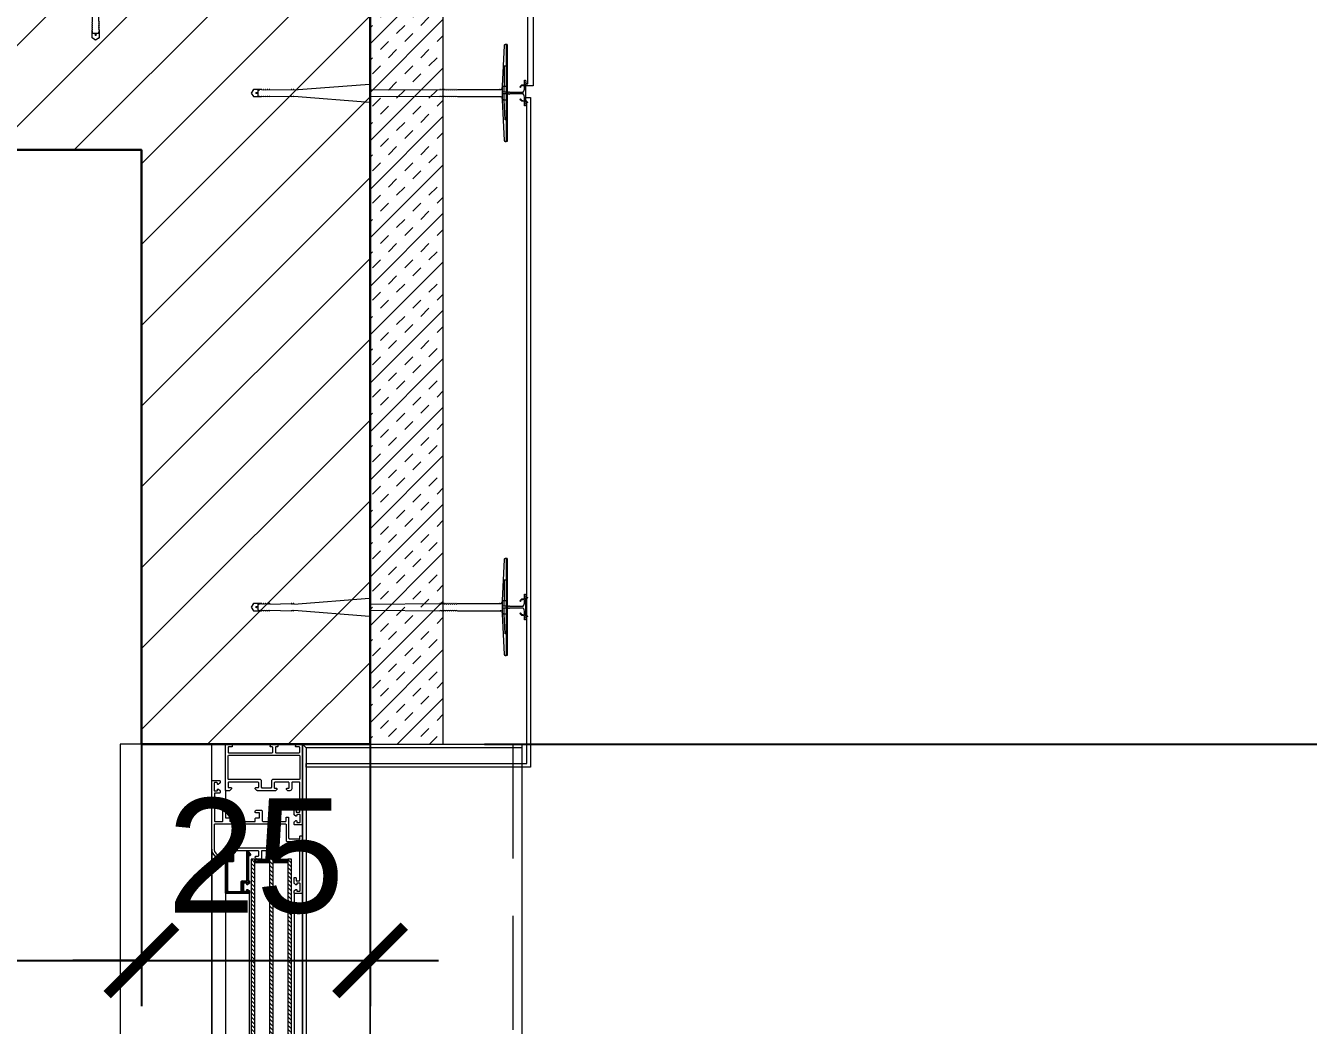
# Model space of a CAD drawing. Header units: feet. Extents: x 92587 to 97987, y -55119 to -48334.
# Drawn here: x 96776.5 to 96916.7, y -52598.1 to -52488.8 of the extents above; entities that cross this region are included whole.
import ezdxf

# ---------------------------------------------------------------- set-up
doc = ezdxf.new("R2010")
doc.units = ezdxf.units.FT
doc.header["$LTSCALE"] = 50
doc.header["$MEASUREMENT"] = 0
for name, pattern in [('AUSGEZOGEN', [0]), ('CACHE', [0.375, 0.25, -0.125]), ('CORNER', [20, 0, -20])]:
    doc.linetypes.add(name, pattern=pattern)
doc.layers.get('0').update_dxf_attribs({"color": 8})
for name, color, linetype, lineweight in [('BETON CACHE', 4, 'CACHE', 5), ('CONSOLE ISOL.', 214, 'Continuous', 15), ('ISOLATION', 252, 'Continuous', 0), ('MACONNERIE COUPE', 7, 'Continuous', 30), ('MACONNERIE HACHURE', 253, 'Continuous', 13), ('WD_Corner', 154, 'Continuous', 5), ('WD_Dowel', 154, 'Continuous', 5), ('WD_Text_Legende', 154, 'AUSGEZOGEN', 5), ('WINDOWS', 21, 'Continuous', 5)]:
    doc.layers.add(name, color=color, linetype=linetype, lineweight=lineweight)
doc.layers.add('BORD', color=5, linetype='Continuous')
doc.layers.add('COTE 50ème', color=1, linetype='Continuous')
doc.layers.add('WD_Assist1', color=6, linetype='CORNER', lineweight=0, plot=False)
doc.styles.add('RS_TXT_50', font='arial.ttf', dxfattribs={"height": 12.5})
doc.dimstyles.new('RS_50CM_LINEAIRE', dxfattribs={"dimscale": 5, "dimtxt": 12.5, "dimasz": 1.5, "dimexe": 1, "dimexo": 2.5, "dimgap": 1, "dimtad": 1, "dimdec": 1, "dimrnd": 0.5, "dimdsep": 46, "dimtxsty": 'RS_TXT_50', "dimblk1": 'ARCHTICK', "dimblk2": 'ARCHTICK', "dimsah": 1, "dimcen": 2.5, "dimdle": 1, "dimclrt": 4, "dimadec": 0, "dimazin": 2, "dimtfac": 1, "dimtdec": 1, "dimtix": 1, "dimtmove": 2, "dimatfit": 3, "dimfxl": 1, "dimtolj": 1, "dimtzin": 0, "dimarcsym": 0})

# ---------------------------------------------------------------- blocks, each defined once
blk = doc.blocks.new('DRITARE POS 2')
at = {"layer": 'WINDOWS'}
h = blk.add_hatch(dxfattribs=at)
h.set_pattern_fill('ANSI31', color=140, scale=2.5, angle=450)
h.set_pattern_definition([(135, (-46708.9128, -43852.52553), (-0.2209708691, -0.2209708691), [])])
h.paths.add_polyline_path([(-8.71, -100.09), (-8.71, -167.42), (-8.31, -167.42), (-8.31, -100.09)])
h.paths.add_polyline_path([(-6.71, -100.09), (-6.71, -167.42), (-6.31, -167.42), (-6.31, -100.09)])
h.paths.add_polyline_path([(-4.71, -100.09), (-4.71, -167.42), (-4.31, -167.42), (-4.31, -100.09)])
at = {"layer": 'WINDOWS', "transparency": 33554559}
h = blk.add_hatch(dxfattribs=at)
h.set_pattern_fill('ANSI31', color=140, angle=450)
h.set_pattern_definition([(135, (-46708.90849, -43869.52553), (-0.08838834765, -0.08838834765), [])])
h.paths.add_polyline_path([(-6.71, -167.42), (-8.31, -167.42), (-8.31, -167.02), (-6.71, -167.02)])
h.paths.add_polyline_path([(-4.71, -167.42), (-6.31, -167.42), (-6.31, -167.02), (-4.71, -167.02)])
h.paths.add_polyline_path([(-6.71, -100.49), (-8.31, -100.49), (-8.31, -100.09), (-6.71, -100.09)])
h.paths.add_polyline_path([(-4.71, -100.49), (-6.31, -100.49), (-6.31, -100.09), (-4.71, -100.09)])
h = blk.add_hatch(dxfattribs=at)
h.set_pattern_fill('ANSI31', color=256, angle=450)
h.set_pattern_definition([(135, (-46708.71279, -43862.46996), (-0.08838834765, -0.08838834765), [])])
h.paths.add_polyline_path([(-1.72, -167.05, -0.414214), (-1.81, -167.14), (-2.28, -167.14, 0.414214), (-2.37, -167.23), (-2.37, -167.97, 1.835735), (-2.15, -167.82), (-2.15, -167.36), (-1.74, -167.36), (-1.5, -167.42), (-1.5, -163.74, 0.414214), (-1.55, -163.69), (-4.06, -163.69, 0.414214), (-4.12, -163.74), (-4.12, -163.95, 0.250765), (-4.09, -163.99), (-3.92, -164.12, 0.599022), (-3.84, -164.08), (-3.84, -163.95), (-3.46, -163.95), (-3.46, -164.81), (-3.84, -164.81), (-3.84, -164.67, 0.649779), (-3.93, -164.63), (-4.1, -164.76, 0.212283), (-4.12, -164.81), (-4.12, -165.01, 0.414214), (-4.06, -165.07), (-4.02, -165.07), (-4.02, -167.81), (-4.15, -167.81, 0.603122), (-4.23, -167.96), (-3.99, -168.31, 0.737396), (-3.82, -168.26), (-3.82, -165.07), (-3.31, -165.07, 0.414214), (-3.22, -164.97), (-3.22, -163.91), (-1.81, -163.91, -0.414214), (-1.72, -164)])
at = {"layer": 'WINDOWS', "color": 165, "linetype": 'CACHE'}
blk.add_line((-32.9, -180), (-32.9, 0), dxfattribs=at)
at = {"layer": 'WINDOWS'}
for p, q in [((-0.01, -168.52), (0, -98.92)), ((-9.89, -163.72), (-9.89, -103.78)), ((-9, -163.74), (-9, -103.78)), ((-4.11, -103.78), (-4.12, -163.74)), ((-1.5, -163.74), (-1.49, -103.78)), ((-9.9, -171.27), (-9.9, -169.89)), ((-1.5, -175.01), (-1.5, -172.75))]:
    blk.add_line(p, q, dxfattribs=at)
at = {"layer": 'WINDOWS', "color": 165}
for points in [[(-9.9, 0), (-9.9, -180), (-33.9, -180), (-33.9, 0)], [(-10.3, -179.6), (-10.3, -0.4), (-9.9, 0), (-9.9, -180)], [(0, 0), (0, -180), (10, -180), (10, 0)], [(-9.9, -180), (-33.9, -180), (-33.9, -179.6), (-10.3, -179.6)]]:
    blk.add_lwpolyline(points, close=True, dxfattribs=at)
at = {"layer": 'WINDOWS'}
for points in [[(-9.9, -180), (-9.9, 0), (0, 0), (0, -180)], [(-1.78, -178.73), (-1.83, -178.79), (-9.56, -178.79), (-9.62, -178.73), (-9.62, -176.19), (-9.56, -176.14), (-6.63, -176.14), (-6.54, -176.04), (-6.54, -175.3), (-6.44, -175.2), (-5.51, -175.2), (-5.42, -175.3), (-5.42, -176.04), (-5.32, -176.14), (-1.83, -176.14), (-1.78, -176.19)]]:
    blk.add_lwpolyline(points, close=True, dxfattribs=at)
at = {"layer": 'WINDOWS', "color": 140}
for points in [[(-8.71, -100.09), (-8.71, -167.42), (-8.31, -167.42), (-8.31, -100.09)], [(-6.71, -100.09), (-6.71, -167.42), (-6.31, -167.42), (-6.31, -100.09)], [(-4.71, -100.09), (-4.71, -167.42), (-4.31, -167.42), (-4.31, -100.09)], [(-6.71, -167.42), (-8.31, -167.42), (-8.31, -167.02), (-6.71, -167.02)], [(-4.71, -167.42), (-6.31, -167.42), (-6.31, -167.02), (-4.71, -167.02)]]:
    blk.add_lwpolyline(points, close=True, dxfattribs=at)
at = {"layer": 'WINDOWS'}
for points in [[(0, -175.99, -0.414214), (-0.06, -176.04), (-0.84, -176.04, -0.414214), (-0.9, -175.99), (-0.9, -175.78, -0.250765), (-0.88, -175.73), (-0.71, -175.6, -0.599022), (-0.62, -175.65), (-0.62, -175.74, 0.414214), (-0.56, -175.8), (-0.3, -175.8, 0.414214), (-0.25, -175.74), (-0.25, -174.96, 0.414214), (-0.3, -174.9), (-0.56, -174.9, 0.414214), (-0.62, -174.96), (-0.62, -175.05, -0.599022), (-0.71, -175.1), (-0.88, -174.97, -0.250765), (-0.9, -174.92), (-0.9, -174.72, -0.414214), (-0.84, -174.66), (-0.34, -174.66, 0.414214), (-0.28, -174.61), (-0.28, -171.66, 0.414214), (-0.38, -171.56), (-1.12, -171.56, 0.414214), (-1.22, -171.66), (-1.22, -172.68, -0.414214), (-1.31, -172.78), (-1.87, -172.78, -0.414214), (-1.96, -172.68), (-1.96, -172.55, -0.414214), (-1.91, -172.5), (-1.55, -172.5, 0.414214), (-1.5, -172.44), (-1.5, -171.99, 0.414214), (-1.55, -171.94), (-1.91, -171.94, -0.414214), (-1.96, -171.88), (-1.96, -171.62, 0.414214), (-2.02, -171.56), (-4.71, -171.56, 0.414214), (-4.76, -171.62), (-4.76, -171.88, -0.414214), (-4.82, -171.94), (-5.17, -171.94, 0.414214), (-5.23, -171.99), (-5.23, -172.44, 0.414214), (-5.17, -172.5), (-4.82, -172.5, -0.414214), (-4.76, -172.55), (-4.76, -172.68, -0.414214), (-4.86, -172.78), (-5.42, -172.78, -0.414214), (-5.51, -172.68), (-5.51, -171.66, 0.414214), (-5.6, -171.56), (-6.39, -171.56, 0.414214), (-6.48, -171.66), (-6.48, -172.78, -0.809546), (-6.66, -172.81), (-6.85, -172.39, -0.543142), (-6.8, -172.31, 0.414214), (-6.74, -172.25), (-6.74, -171.66, 0.414214), (-6.84, -171.56), (-8.07, -171.56, 0.414214), (-8.12, -171.62), (-8.12, -171.97, -0.414214), (-8.18, -172.03), (-8.35, -172.03, -0.414214), (-8.4, -171.97), (-8.4, -169.75, 0.414214), (-8.5, -169.66), (-9.56, -169.66, 0.414214), (-9.62, -169.71), (-9.62, -169.92, -0.414214), (-9.67, -169.98), (-9.84, -169.98, -0.414214), (-9.9, -169.92), (-9.9, -163.74, -0.414214), (-9.84, -163.69), (-9.06, -163.69, -0.414214), (-9, -163.74), (-9, -163.95, -0.250765), (-9.03, -163.99), (-9.19, -164.12, -0.599022), (-9.28, -164.08), (-9.28, -163.98, 0.414214), (-9.34, -163.93), (-9.6, -163.93, 0.414214), (-9.65, -163.98), (-9.65, -164.77, 0.414214), (-9.6, -164.82), (-9.34, -164.82, 0.414214), (-9.28, -164.77), (-9.28, -164.67, -0.599022), (-9.19, -164.63), (-9.03, -164.76, -0.250765), (-9, -164.81), (-9, -165.38, -0.414214), (-9.06, -165.44), (-9.15, -165.44, -0.414214), (-9.21, -165.38), (-9.21, -165.12, 0.414214), (-9.26, -165.07), (-9.56, -165.07, 0.414214), (-9.62, -165.12), (-9.62, -168.3, 0.414214), (-9.56, -168.35), (-5.47, -168.35, 0.414214), (-5.42, -168.3), (-5.42, -167.47, -0.414214), (-5.36, -167.42), (-4.97, -167.42, -0.198912), (-4.93, -167.44), (-4.78, -167.59, -0.198912), (-4.76, -167.63), (-4.76, -167.7, -0.414214), (-4.82, -167.75), (-5.04, -167.75, 0.414214), (-5.14, -167.85), (-5.14, -168.26, 0.414214), (-5.04, -168.35), (-1.87, -168.35, 0.414214), (-1.78, -168.26), (-1.78, -167.85, 0.414214), (-1.87, -167.75), (-2.09, -167.75, -0.414214), (-2.15, -167.7), (-2.15, -167.63, -0.198912), (-2.13, -167.59), (-1.98, -167.44, -0.198912), (-1.94, -167.42), (-1.22, -167.42, -0.414214), (0, -168.63)], [(-1.74, -167.36), (-2.09, -167.36, 0.414214), (-2.15, -167.42), (-2.15, -167.79, 0.247394), (-2.13, -167.84, -1.657435), (-2.37, -167.97), (-2.37, -167.23, -0.414214), (-2.28, -167.14), (-1.81, -167.14, 0.414214), (-1.72, -167.05), (-1.72, -164, 0.414214), (-1.81, -163.91), (-3.16, -163.91, 0.414214), (-3.22, -163.97), (-3.22, -164.97, -0.414214), (-3.31, -165.07), (-3.76, -165.07, 0.414214), (-3.82, -165.12), (-3.82, -168.26, -0.737396), (-3.99, -168.31), (-4.23, -167.96, -0.603122), (-4.15, -167.81), (-4.08, -167.81, 0.414214), (-4.02, -167.75), (-4.02, -165.07), (-4.06, -165.07, -0.414214), (-4.12, -165.01), (-4.12, -164.81, -0.250765), (-4.09, -164.76), (-3.92, -164.63, -0.599022), (-3.84, -164.67), (-3.84, -164.75, 0.414214), (-3.78, -164.81), (-3.52, -164.81, 0.414214), (-3.46, -164.75), (-3.46, -164, 0.414214), (-3.52, -163.95), (-3.78, -163.95, 0.414214), (-3.84, -164), (-3.84, -164.08, -0.599022), (-3.92, -164.12), (-4.09, -163.99, -0.250765), (-4.12, -163.95), (-4.12, -163.74, -0.414214), (-4.06, -163.69), (-1.55, -163.69, -0.414214), (-1.5, -163.74), (-1.5, -167.36), (-1.5, -167.42), (-1.74, -167.42)], [(-1.5, -167.79, -0.414214), (-1.4, -167.7), (-1.18, -167.7), (-1.18, -167.7, -0.414214), (-0.28, -168.63), (-0.28, -171.23, -0.414214), (-0.34, -171.28), (-8.07, -171.28, -0.414214), (-8.12, -171.23), (-8.12, -169.47, 0.414214), (-8.22, -169.38), (-9.52, -169.38, -0.414214), (-9.62, -169.29), (-9.62, -168.73, -0.414214), (-9.52, -168.63), (-1.59, -168.63, 0.414214), (-1.5, -168.54)], [(-7.08, -175), (-7.02, -174.94, -0.198912), (-6.98, -174.92), (-4.97, -174.92, -0.198912), (-4.93, -174.94), (-4.78, -175.09, -0.198912), (-4.76, -175.13), (-4.76, -175.2, -0.414214), (-4.82, -175.26), (-5.01, -175.26, 0.340481), (-5.14, -175.35), (-5.14, -175.76, 0.414214), (-5.04, -175.86), (-1.87, -175.86, 0.414214), (-1.78, -175.76), (-1.78, -175.35, 0.414214), (-1.87, -175.26), (-2.09, -175.26, -0.414214), (-2.15, -175.2), (-2.15, -175.13, -0.198912), (-2.13, -175.09), (-1.98, -174.94, -0.198912), (-1.94, -174.92), (-1.55, -174.92, -0.414214), (-1.5, -174.98), (-1.5, -179.94, -0.414214), (-1.55, -180), (-2.13, -180, -0.322823), (-2.19, -179.96), (-2.24, -179.79, -0.511918), (-2.19, -179.72), (-1.87, -179.72, 0.414214), (-1.78, -179.63), (-1.78, -179.16, 0.414214), (-1.87, -179.07), (-6.57, -179.07, 0.414214), (-6.67, -179.16), (-6.67, -179.63, 0.414214), (-6.57, -179.72), (-6.44, -179.72, -0.511918), (-6.39, -179.79), (-6.45, -179.96, -0.322823), (-6.5, -180), (-7.12, -180, -0.322823), (-7.17, -179.96), (-7.23, -179.79, -0.511918), (-7.17, -179.72), (-7.04, -179.72, 0.414214), (-6.95, -179.63), (-6.95, -179.16, 0.414214), (-7.04, -179.07), (-9.52, -179.07, 0.414214), (-9.62, -179.16), (-9.62, -179.63, 0.414214), (-9.52, -179.72), (-9.21, -179.72, -0.511918), (-9.15, -179.79), (-9.21, -179.96, -0.322823), (-9.26, -180), (-9.84, -180, -0.414214), (-9.9, -179.94), (-9.9, -171.25, -0.414214), (-9.84, -171.19), (-9.06, -171.19, -0.414214), (-9, -171.25), (-9, -171.49, -0.250765), (-9.03, -171.53), (-9.19, -171.65, -0.599022), (-9.28, -171.6), (-9.28, -171.49, 0.414214), (-9.34, -171.43), (-9.6, -171.43, 0.414214), (-9.65, -171.49), (-9.65, -172.27, 0.414214), (-9.6, -172.33), (-9.34, -172.33, 0.414214), (-9.28, -172.27), (-9.28, -172.2, -0.599022), (-9.19, -172.15), (-9.03, -172.26, -0.250765), (-9, -172.31), (-9, -172.84, -1), (-9.21, -172.84), (-9.21, -172.63, 0.414214), (-9.26, -172.57), (-9.56, -172.57, 0.414214), (-9.62, -172.63), (-9.62, -175.8, 0.414214), (-9.56, -175.86), (-8.83, -175.86, 0.414214), (-8.74, -175.76), (-8.74, -175.11, -0.414214), (-8.55, -174.92), (-8.3, -174.92, -0.198912), (-8.26, -174.94), (-8.2, -175, -0.198912), (-8.18, -175.04), (-8.18, -175.15, -0.414214), (-8.24, -175.2), (-8.4, -175.2, 0.414214), (-8.46, -175.26), (-8.46, -175.76, 0.414214), (-8.37, -175.86), (-6.91, -175.86, 0.414214), (-6.82, -175.76), (-6.82, -175.26, 0.414214), (-6.87, -175.2), (-7.04, -175.2, -0.414214), (-7.1, -175.15), (-7.1, -175.04, -0.198912)]]:
    blk.add_lwpolyline(points, format="xyb", close=True, dxfattribs=at)
blk = doc.blocks.new('ankeri')
at = {"layer": 'WD_Assist1'}
for p, q in [((-2.32, 5.2), (-2.54, 0.59)), ((-2.22, 5.3), (-2.32, 5.2)), ((-2, 5.3), (-2.22, 5.3)), ((-2, -5.3), (-2, 5.3)), ((-29.75, 0.39), (-30, 0)), ((-30, 0), (-29.75, -0.39)), ((-2.76, 0.39), (-29.75, 0.39)), ((-2.54, 0.59), (-2.76, 0.39)), ((-29.75, -0.39), (-2.76, -0.39)), ((-2.76, -0.39), (-2.54, -0.59)), ((-2.54, -0.59), (-2.32, -5.2)), ((-2.32, -5.2), (-2.22, -5.3)), ((-2.22, -5.3), (-2, -5.3))]:
    blk.add_line(p, q, dxfattribs=at)
at = {"layer": 'WD_Corner', "lineweight": 5}
blk.add_lwpolyline([(-2, 0.1), (-1.85, 0.1, -1), (-1.75, 0.1), (-0.25, 0.1, 0.185242), (-0.1, 0.55), (-0.1, 0.72), (-0.15, 0.73), (-0.15, 0.74), (-0.1, 0.75), (-0.1, 0.85), (-0.3, 0.85), (-0.3, 0.8), (-0.32, 0.8), (-0.33, 0.85), (-0.38, 0.85), (-0.5, 0.73), (-0.47, 0.68), (-0.48, 0.68), (-0.53, 0.7), (-0.54, 0.69), (-0.51, 0.65), (-0.54, 0.62), (-0.61, 0.69), (-0.4, 0.9), (-0.1, 0.9), (-0.1, 1.4), (0, 1.4), (0.05, 1.2), (0, 1.2), (0.05, 1.1), (0, 1.1), (0.25, 1), (0, 1), (0, -1), (0.25, -1), (0, -1.1), (0.05, -1.1), (0, -1.2), (0.05, -1.2), (0, -1.4), (-0.1, -1.4), (-0.1, -0.9), (-0.4, -0.9), (-0.61, -0.69), (-0.54, -0.62), (-0.51, -0.65), (-0.54, -0.69), (-0.53, -0.7), (-0.48, -0.68), (-0.47, -0.68), (-0.5, -0.73), (-0.38, -0.85), (-0.33, -0.85), (-0.32, -0.8), (-0.3, -0.8), (-0.3, -0.85), (-0.1, -0.85), (-0.1, -0.75), (-0.15, -0.74), (-0.15, -0.73), (-0.1, -0.72), (-0.1, -0.55, 0.185242), (-0.25, -0.1), (-1.75, -0.1, -1), (-1.85, -0.1), (-2, -0.1)], format="xyb", close=True, dxfattribs=at)
at = {"layer": 'WD_Dowel'}
for p, q in [((-2.32, 5.2), (-2.54, 0.74)), ((-2, 5.3), (-2.22, 5.3)), ((-2.11, 5.3), (-2.11, -5.3)), ((-2, 5.3), (-2, -5.3)), ((-2.11, 2.94), (-2.32, 2.94)), ((-2.32, 2.94), (-2.32, 0.74)), ((-29.75, 0.39), (-30, 0)), ((-30, 0), (-29.75, -0.39)), ((-28.88, 0.39), (-29.75, 0.39)), ((-29.47, 0.05), (-29.25, 0.09)), ((-29.47, 0.05), (-29.47, -0.05)), ((-29.25, 0.29), (-29.04, 0.37)), ((-29.25, 0.29), (-29.25, -0.29)), ((-28.88, 0.39), (-29.04, 0.34)), ((-29.04, 0.34), (-29.04, 0.37)), ((-28.82, 0.39), (-28.88, 0.39)), ((-28.82, 0.39), (-28.82, 0.34)), ((-28.82, 0.34), (-28.66, 0.39)), ((-28.61, 0.39), (-28.66, 0.39)), ((-28.61, 0.39), (-28.66, 0.39)), ((-28.61, 0.39), (-28.61, 0.34)), ((-28.61, 0.34), (-28.44, 0.39)), ((-28.39, 0.39), (-28.44, 0.39)), ((-28.39, 0.39), (-28.39, 0.34)), ((-28.39, 0.34), (-28.23, 0.39)), ((-28.17, 0.39), (-28.23, 0.39)), ((-28.17, 0.39), (-28.17, 0.34)), ((-28.17, 0.34), (-28.01, 0.39)), ((-27.96, 0.39), (-28.01, 0.39)), ((-27.96, 0.39), (-27.96, 0.34)), ((-27.96, 0.34), (-25.61, 0.39)), ((-25.56, 0.39), (-25.61, 0.39)), ((-25.56, 0.39), (-25.56, 0.34)), ((-25.56, 0.34), (-25.4, 0.39)), ((-25.34, 0.39), (-25.4, 0.39)), ((-25.34, 0.34), (-17.05, 0.99)), ((-25.34, 0.39), (-25.34, 0.34)), ((-17, 0.99), (-17.05, 0.99)), ((-17, 0.99), (-17, 0.34)), ((-17, 0.34), (-9.36, 0.39)), ((-9.3, 0.39), (-9.36, 0.39)), ((-9.3, 0.39), (-9.3, 0.34)), ((-9.3, 0.34), (-9.14, 0.39)), ((-9.09, 0.39), (-9.14, 0.39)), ((-9.09, 0.39), (-9.09, 0.34)), ((-9.09, 0.34), (-8.93, 0.39)), ((-8.87, 0.39), (-8.93, 0.39)), ((-8.87, 0.39), (-8.87, 0.34)), ((-8.87, 0.34), (-8.71, 0.39)), ((-8.66, 0.39), (-8.71, 0.39)), ((-8.66, 0.39), (-8.66, 0.34)), ((-8.66, 0.34), (-8.5, 0.39)), ((-8.44, 0.39), (-8.5, 0.39)), ((-8.44, 0.39), (-8.44, 0.34)), ((-8.44, 0.34), (-8.28, 0.39)), ((-8.23, 0.39), (-8.28, 0.39)), ((-8.23, 0.39), (-8.23, 0.34)), ((-8.23, 0.34), (-8.06, 0.39)), ((-8.01, 0.39), (-8.06, 0.39)), ((-8.01, 0.39), (-8.01, 0.34)), ((-8.01, 0.34), (-7.85, 0.39)), ((-7.79, 0.39), (-7.85, 0.39)), ((-7.79, 0.39), (-7.79, 0.34)), ((-7.79, 0.34), (-7.63, 0.39)), ((-7.58, 0.39), (-7.63, 0.39)), ((-7.58, 0.39), (-7.58, 0.34)), ((-7.58, 0.34), (-7.42, 0.39)), ((-7.42, 0.39), (-2.76, 0.39)), ((-2.54, 0.74), (-2.54, -0.74)), ((-2.54, 0.74), (-2.11, 0.74)), ((-2.11, 0.1), (-2.54, 0.1)), ((-2.32, 0.1), (-2.32, 0.74)), ((-29.75, -0.39), (-28.88, -0.39)), ((-29.25, -0.1), (-29.47, -0.05)), ((-29.25, -0.29), (-29.04, -0.37)), ((-29.04, -0.37), (-29.04, -0.34)), ((-29.04, -0.34), (-28.88, -0.39)), ((-28.82, -0.39), (-28.88, -0.39)), ((-28.82, -0.39), (-28.82, -0.34)), ((-28.82, -0.34), (-28.66, -0.39)), ((-28.61, -0.39), (-28.66, -0.39)), ((-28.61, -0.39), (-28.61, -0.34)), ((-28.61, -0.34), (-28.44, -0.39)), ((-28.39, -0.39), (-28.44, -0.39)), ((-28.39, -0.39), (-28.39, -0.34)), ((-28.39, -0.34), (-28.23, -0.39)), ((-28.17, -0.39), (-28.23, -0.39)), ((-28.17, -0.39), (-28.17, -0.34)), ((-28.17, -0.34), (-28.01, -0.39)), ((-27.96, -0.39), (-28.01, -0.39)), ((-27.96, -0.39), (-27.96, -0.34)), ((-27.96, -0.34), (-25.61, -0.39)), ((-25.56, -0.39), (-25.61, -0.39)), ((-25.56, -0.39), (-25.56, -0.34)), ((-25.56, -0.34), (-25.4, -0.39)), ((-25.34, -0.39), (-25.4, -0.39)), ((-25.34, -0.39), (-25.34, -0.34)), ((-25.34, -0.34), (-17.05, -0.99)), ((-17, -0.99), (-17.05, -0.99)), ((-17, -0.99), (-17, -0.34)), ((-17, -0.34), (-9.36, -0.39)), ((-9.3, -0.39), (-9.36, -0.39)), ((-9.3, -0.39), (-9.3, -0.34)), ((-9.3, -0.34), (-9.14, -0.39)), ((-9.09, -0.39), (-9.14, -0.39)), ((-9.09, -0.39), (-9.09, -0.34)), ((-9.09, -0.34), (-8.93, -0.39)), ((-8.87, -0.39), (-8.93, -0.39)), ((-8.87, -0.39), (-8.87, -0.34)), ((-8.87, -0.34), (-8.71, -0.39)), ((-8.66, -0.39), (-8.71, -0.39)), ((-8.66, -0.39), (-8.66, -0.34)), ((-8.66, -0.34), (-8.5, -0.39)), ((-8.44, -0.39), (-8.5, -0.39)), ((-8.44, -0.39), (-8.44, -0.34)), ((-8.44, -0.34), (-8.28, -0.39)), ((-8.23, -0.39), (-8.28, -0.39)), ((-8.23, -0.39), (-8.23, -0.34)), ((-8.23, -0.34), (-8.06, -0.39)), ((-8.01, -0.39), (-8.06, -0.39)), ((-8.01, -0.39), (-8.01, -0.34)), ((-8.01, -0.34), (-7.85, -0.39)), ((-7.79, -0.39), (-7.85, -0.39)), ((-7.79, -0.39), (-7.79, -0.34)), ((-7.79, -0.34), (-7.63, -0.39)), ((-7.58, -0.39), (-7.63, -0.39)), ((-7.58, -0.39), (-7.58, -0.34)), ((-7.58, -0.34), (-7.42, -0.39)), ((-7.42, -0.39), (-2.76, -0.39)), ((-2.11, -0.1), (-2.54, -0.1)), ((-2.54, -0.74), (-2.11, -0.74)), ((-2.54, -0.74), (-2.32, -5.2)), ((-2.32, -0.74), (-2.32, -0.1)), ((-2.22, -2.94), (-2.32, -0.74)), ((-2.11, -2.94), (-2.22, -2.94)), ((-2, -5.3), (-2.22, -5.3))]:
    blk.add_line(p, q, dxfattribs=at)
for centre, major_axis, start_param, end_param in [((-2.22, 5.2), (0.108, 0), 1.570796, 3.141593), ((-2.76, 0.59), (0.216, 0), -1.570795, 0), ((-2.76, -0.59), (-0.216, 0), 3.141593, 4.712389), ((-2.22, -5.2), (0.108, 0), 3.141593, 4.712389)]:
    blk.add_ellipse(centre, major_axis=major_axis, ratio=0.909091, start_param=start_param, end_param=end_param, dxfattribs=at)
blk = doc.blocks.new('_ArchTick')
at = {"color": 0, "linetype": 'ByBlock', "const_width": 0.15}
blk.add_lwpolyline([(-0.5, -0.5), (0.5, 0.5)], dxfattribs=at)
blk = doc.blocks.new('*D1737')
at = {"layer": 'COTE 50ème', "color": 0, "lineweight": -2, "ltscale": 0.5, "transparency": 16777216}
for p, q in [((96984.11, -52752.36), (96984.11, -52562.36)), ((96826.61, -52567.36), (96989.11, -52567.36)), ((96826.61, -52747.36), (96989.11, -52747.36))]:
    blk.add_line(p, q, dxfattribs=at)
at = {"layer": 'Defpoints', "color": 0, "ltscale": 0.5, "transparency": 16777216}
for p in [(96814.11, -52567.36), (96984.11, -52567.36), (96814.11, -52747.36)]:
    blk.add_point(p, dxfattribs=at)
at = {"layer": 'COTE 50ème', "color": 0, "lineweight": -2, "ltscale": 0.5, "transparency": 16777216, "xscale": 7.5, "yscale": 7.5, "zscale": 7.5}
for p, rotation in [((96984.11, -52567.36), 90), ((96984.11, -52747.36), 270)]:
    blk.add_blockref('_ArchTick', p, dxfattribs=dict(at, rotation=rotation))
at = {"layer": 'COTE 50ème', "color": 4, "lineweight": 5, "ltscale": 0.5, "transparency": 16777216, "char_height": 12.5, "attachment_point": 5, "rotation": 90, "style": 'RS_TXT_50'}
for s, insert in [('\\A1;180', (96972.73, -52657.36)), ('\\A1;240', (96995.49, -52657.36))]:
    blk.add_mtext(s, dxfattribs=dict(at, insert=insert))
blk = doc.blocks.new('*D1738')
at = {"layer": 'COTE 50ème', "color": 0, "lineweight": -2, "ltscale": 0.5, "transparency": 16777216}
for p, q in [((96984.11, -52572.36), (96984.11, -52472.36)), ((96826.61, -52477.36), (96989.11, -52477.36)), ((96826.61, -52567.36), (96989.11, -52567.36))]:
    blk.add_line(p, q, dxfattribs=at)
at = {"layer": 'Defpoints', "color": 0, "ltscale": 0.5, "transparency": 16777216}
for p in [(96814.11, -52477.36), (96984.11, -52477.36), (96814.11, -52567.36)]:
    blk.add_point(p, dxfattribs=at)
at = {"layer": 'COTE 50ème', "color": 0, "lineweight": -2, "ltscale": 0.5, "transparency": 16777216, "xscale": 7.5, "yscale": 7.5, "zscale": 7.5}
for p, rotation in [((96984.11, -52477.36), 90), ((96984.11, -52567.36), 270)]:
    blk.add_blockref('_ArchTick', p, dxfattribs=dict(at, rotation=rotation))
at = {"layer": 'COTE 50ème', "color": 4, "lineweight": 5, "ltscale": 0.5, "transparency": 16777216, "insert": (96972.73, -52522.36), "char_height": 12.5, "attachment_point": 5, "rotation": 90, "style": 'RS_TXT_50'}
blk.add_mtext('\\A1;90', dxfattribs=at)
blk = doc.blocks.new('*D1743')
at = {"layer": 'COTE 50ème', "color": 0, "lineweight": -2, "ltscale": 0.5, "transparency": 16777216}
for p, q in [((97024.11, -53787.36), (97024.11, -52457.36)), ((96926.61, -52462.36), (97029.11, -52462.36)), ((96926.61, -53782.36), (97029.11, -53782.36))]:
    blk.add_line(p, q, dxfattribs=at)
at = {"layer": 'Defpoints', "color": 0, "ltscale": 0.5, "transparency": 16777216}
for p in [(96914.11, -52462.36), (97024.11, -52462.36), (96914.11, -53782.36)]:
    blk.add_point(p, dxfattribs=at)
at = {"layer": 'COTE 50ème', "color": 0, "lineweight": -2, "ltscale": 0.5, "transparency": 16777216, "xscale": 7.5, "yscale": 7.5, "zscale": 7.5}
for p, rotation in [((97024.11, -52462.36), 90), ((97024.11, -53782.36), 270)]:
    blk.add_blockref('_ArchTick', p, dxfattribs=dict(at, rotation=rotation))
at = {"layer": 'COTE 50ème', "color": 4, "lineweight": 5, "ltscale": 0.5, "transparency": 16777216, "insert": (97012.72, -53122.36), "char_height": 12.5, "attachment_point": 5, "rotation": 90, "style": 'RS_TXT_50'}
blk.add_mtext('\\A1;1320', dxfattribs=at)
blk = doc.blocks.new('*D1745')
at = {"layer": 'COTE 50ème', "color": 0, "lineweight": -2, "ltscale": 0.5, "transparency": 16777216}
for p, q in [((97064.11, -54127.36), (97064.11, -52117.36)), ((96926.61, -52122.36), (97069.11, -52122.36)), ((96826.61, -54122.36), (97069.11, -54122.36))]:
    blk.add_line(p, q, dxfattribs=at)
at = {"layer": 'Defpoints', "color": 0, "ltscale": 0.5, "transparency": 16777216}
for p in [(96914.11, -52122.36), (97064.11, -52122.36), (96814.11, -54122.36)]:
    blk.add_point(p, dxfattribs=at)
at = {"layer": 'COTE 50ème', "color": 0, "lineweight": -2, "ltscale": 0.5, "transparency": 16777216, "xscale": 7.5, "yscale": 7.5, "zscale": 7.5}
for p, rotation in [((97064.11, -52122.36), 90), ((97064.11, -54122.36), 270)]:
    blk.add_blockref('_ArchTick', p, dxfattribs=dict(at, rotation=rotation))
at = {"layer": 'COTE 50ème', "color": 4, "lineweight": 5, "ltscale": 0.5, "transparency": 16777216, "insert": (97052.73, -53122.36), "char_height": 12.5, "attachment_point": 5, "rotation": 90, "style": 'RS_TXT_50'}
blk.add_mtext('\\A1;2000', dxfattribs=at)
blk = doc.blocks.new('*D1747')
at = {"layer": 'COTE 50ème', "color": 0, "lineweight": -2, "ltscale": 0.5, "transparency": 16777216}
for p, q in [((97104.11, -52052.36), (97104.11, -54192.36)), ((96826.61, -52057.36), (97109.11, -52057.36)), ((96716.61, -54187.36), (97109.11, -54187.36))]:
    blk.add_line(p, q, dxfattribs=at)
at = {"layer": 'Defpoints', "color": 0, "ltscale": 0.5, "transparency": 16777216}
for p in [(96814.11, -52057.36), (96704.11, -54187.36), (97104.11, -54187.36)]:
    blk.add_point(p, dxfattribs=at)
at = {"layer": 'COTE 50ème', "color": 0, "lineweight": -2, "ltscale": 0.5, "transparency": 16777216, "xscale": 7.5, "yscale": 7.5, "zscale": 7.5}
for p, rotation in [((97104.11, -52057.36), 90), ((97104.11, -54187.36), 270)]:
    blk.add_blockref('_ArchTick', p, dxfattribs=dict(at, rotation=rotation))
at = {"layer": 'COTE 50ème', "color": 4, "lineweight": 5, "ltscale": 0.5, "transparency": 16777216, "insert": (97092.72, -53122.36), "char_height": 12.5, "attachment_point": 5, "rotation": 90, "style": 'RS_TXT_50'}
blk.add_mtext('\\A1;2130', dxfattribs=at)
blk = doc.blocks.new('*D1914')
at = {"layer": 'COTE 50ème', "color": 0, "lineweight": -2, "ltscale": 0.5, "transparency": 16777216}
for p, q in [((96789.11, -52560.32), (96789.11, -52596)), ((96456.11, -52575.9), (96456.11, -52596)), ((96451.11, -52591), (96794.11, -52591))]:
    blk.add_line(p, q, dxfattribs=at)
at = {"layer": 'Defpoints', "color": 0, "ltscale": 0.5, "transparency": 16777216}
for p in [(96789.11, -52547.82), (96456.11, -52563.4), (96789.11, -52591)]:
    blk.add_point(p, dxfattribs=at)
at = {"layer": 'COTE 50ème', "color": 0, "lineweight": -2, "ltscale": 0.5, "transparency": 16777216, "xscale": 7.5, "yscale": 7.5, "zscale": 7.5, "rotation": 180}
blk.add_blockref('_ArchTick', (96456.11, -52591), dxfattribs=at)
at = {"layer": 'COTE 50ème', "color": 0, "lineweight": -2, "ltscale": 0.5, "transparency": 16777216, "xscale": 7.5, "yscale": 7.5, "zscale": 7.5}
blk.add_blockref('_ArchTick', (96789.11, -52591), dxfattribs=at)
at = {"layer": 'COTE 50ème', "color": 4, "lineweight": 5, "ltscale": 0.5, "transparency": 16777216, "insert": (96622.61, -52579.61), "char_height": 12.5, "attachment_point": 5, "style": 'RS_TXT_50'}
blk.add_mtext('\\A1;333', dxfattribs=at)
blk = doc.blocks.new('*D1915')
at = {"layer": 'COTE 50ème', "color": 0, "lineweight": -2, "ltscale": 0.5, "transparency": 16777216}
for p, q in [((96789.11, -52560.32), (96789.11, -52596)), ((96814.11, -52560.32), (96814.11, -52596)), ((96789.11, -52591), (96781.61, -52591)), ((96789.11, -52591), (96814.11, -52591)), ((96814.11, -52591), (96821.61, -52591))]:
    blk.add_line(p, q, dxfattribs=at)
at = {"layer": 'Defpoints', "color": 0, "ltscale": 0.5, "transparency": 16777216}
for p in [(96789.11, -52547.82), (96814.11, -52547.82), (96814.11, -52591)]:
    blk.add_point(p, dxfattribs=at)
at = {"layer": 'COTE 50ème', "color": 0, "lineweight": -2, "ltscale": 0.5, "transparency": 16777216, "xscale": 7.5, "yscale": 7.5, "zscale": 7.5}
blk.add_blockref('_ArchTick', (96789.11, -52591), dxfattribs=at)
at = {"layer": 'COTE 50ème', "color": 0, "lineweight": -2, "ltscale": 0.5, "transparency": 16777216, "xscale": 7.5, "yscale": 7.5, "zscale": 7.5, "rotation": 180}
blk.add_blockref('_ArchTick', (96814.11, -52591), dxfattribs=at)
at = {"layer": 'COTE 50ème', "color": 4, "lineweight": 5, "ltscale": 0.5, "transparency": 16777216, "insert": (96801.61, -52579.61), "char_height": 12.5, "attachment_point": 5, "style": 'RS_TXT_50'}
blk.add_mtext('\\A1;25', dxfattribs=at)

msp = doc.modelspace()

# ---------------------------------------------------------------- hatches: boundary and pattern name
at = {"layer": 'ISOLATION', "transparency": 33554687}
h = msp.add_hatch(dxfattribs=at)
h.set_pattern_fill('INSUL', color=256, scale=10, angle=45)
h.set_pattern_definition([(45, (95325.019, -52616.9036), (-2.65165, 2.65165), []), (45, (95324.1353, -52616.0197), (-2.65165, 2.65165), [1.25, -1.25]), (45, (95323.2514, -52615.136), (-2.65165, 2.65165), [1.25, -1.25])])
h.paths.add_polyline_path([(96712.11, -52424.25), (96704.11, -52424.25), (96704.11, -52477.36), (96814.11, -52477.36), (96814.11, -52567.36), (96822.11, -52567.36), (96822.11, -52469.36), (96712.11, -52469.36)])
at = {"layer": 'MACONNERIE HACHURE'}
h = msp.add_hatch(dxfattribs=at)
h.set_pattern_fill('ANSI31', color=256, scale=50, style=0)
h.set_pattern_definition([(45, (845.911, 6550.742), (-4.41941738, 4.41941738), [])])
h.paths.add_polyline_path([(96464.11, -53567.36), (96464.11, -53736.36), (96392.11, -53736.36), (96392.11, -53757.36), (96414.11, -53757.36), (96414.11, -53762.36), (96234.11, -53762.36), (96234.11, -53750.36), (96284.11, -53750.36), (96284.11, -53577.36), (96306.11, -53577.36), (96306.11, -53589.36), (96296.11, -53589.36), (96296.11, -53750.36), (96387.11, -53750.36), (96387.11, -53731.36), (96444.11, -53731.36), (96444.11, -53589.36), (96388.11, -53589.36), (96388.11, -53577.36), (96452.11, -53577.36), (96452.11, -53567.36)])
h.paths.add_polyline_path([(95894.28, -52902.36), (95944.11, -52902.36), (95944.11, -52942.36), (95894.28, -52942.36)])
h.paths.add_polyline_path([(95734.11, -52902.36), (95774.11, -52902.36), (95774.11, -52942.36), (95734.11, -52942.36)])
h.paths.add_polyline_path([(95874.11, -52547.36), (95964.11, -52547.36), (95964.11, -52607.36), (96117.11, -52607.36), (96117.11, -52547.36), (96129.11, -52547.36), (96129.11, -52667.36), (96109.11, -52667.36), (96109.11, -52632.36), (95944.11, -52632.36), (95944.11, -52583.36), (95874.11, -52583.36), (95874.11, -52632.36), (95839.11, -52632.36), (95839.11, -52612.36), (95849.11, -52612.36), (95849.11, -52562.36), (95874.11, -52562.36), (95874.11, -52578.36), (95944.11, -52578.36), (95944.11, -52552.36), (95874.11, -52552.36)])
h.paths.add_polyline_path([(96444.11, -54162.36), (96344.11, -54162.36), (96344.11, -54187.36), (96444.11, -54187.36)])
h.paths.add_polyline_path([(96679.11, -52154.25), (96704.11, -52154.25), (96704.11, -52107.36), (96679.11, -52107.36)])
h.paths.add_polyline_path([(96679.11, -54052.36), (96704.11, -54052.36), (96704.11, -54072.36), (96679.11, -54072.36)])
h.paths.add_polyline_path([(95996.61, -52902.36), (95979.11, -52902.36), (95979.11, -52922.36), (95996.61, -52922.36)])
h.paths.add_polyline_path([(96319.11, -52789.36), (96329.11, -52789.36), (96329.11, -52777.36), (96289.11, -52777.36), (96289.11, -52789.36), (96299.11, -52789.36), (96299.11, -53107.36), (96129.11, -53107.36), (96129.11, -52789.36), (96207.12, -52789.36), (96207.12, -52777.36), (96129.11, -52777.36), (96129.11, -52767.36), (96109.11, -52767.36), (96109.11, -52902.36), (96096.61, -52902.36), (96096.61, -52922.36), (96109.11, -52922.36), (96109.11, -53137.36), (96130.11, -53137.36), (96130.11, -53467.36), (96228.12, -53467.36), (96228.12, -53455.36), (96150.11, -53455.36), (96150.11, -53137.36), (96320.11, -53137.36), (96320.11, -53455.36), (96310.11, -53455.36), (96310.11, -53467.36), (96350.11, -53467.36), (96350.11, -53455.36), (96340.11, -53455.36), (96340.11, -53137.36), (96679.11, -53137.36), (96679.11, -53182.36), (96704.11, -53182.36), (96704.11, -53132.36), (96814.11, -53132.36), (96814.11, -53112.36), (96704.11, -53112.36), (96704.11, -53062.36), (96679.11, -53062.36), (96679.11, -53107.36), (96319.11, -53107.36)])
h.paths.add_polyline_path([(96487.11, -53762.36), (96487.11, -53742.36), (96789.11, -53742.36), (96789.11, -53677.36), (96814.11, -53677.36), (96814.11, -53767.36), (96704.11, -53767.36), (96704.11, -53782.36), (96679.11, -53782.36), (96679.11, -53762.36)])
h.paths.add_polyline_path([(96044.11, -53859.36), (96019.11, -53859.36), (96019.11, -53581.36), (95967.11, -53581.36), (95967.11, -53559.36), (95979.11, -53559.36), (95979.11, -53569.36), (96104.11, -53569.36), (96104.11, -53581.36), (96044.11, -53581.36)])
h.paths.add_polyline_path([(96019.11, -53932.36), (96019.11, -53952.36), (95969.11, -53952.36), (95969.11, -54072.36), (95944.11, -54072.36), (95944.11, -53957.36), (95926.61, -53957.36), (95926.61, -53932.36)])
h.paths.add_polyline_path([(96679.11, -54122.36), (96679.11, -54162.36), (96624.11, -54162.36), (96624.11, -54187.36), (96704.11, -54187.36), (96704.11, -54122.36)])
h.paths.add_polyline_path([(96104.11, -54162.36), (96164.11, -54162.36), (96164.11, -54187.36), (96079.11, -54187.36), (96079.11, -54122.36), (96079.11, -54122.36), (96079.11, -54072.36), (96104.11, -54072.36)])
h.paths.add_polyline_path([(96679.11, -52482.36), (96679.11, -52424.25), (96704.11, -52424.25), (96704.11, -52477.36), (96814.11, -52477.36), (96814.11, -52567.36), (96789.11, -52567.36), (96789.11, -52502.36), (96456.11, -52502.36), (96456.11, -52675.36), (96444.11, -52675.36), (96444.11, -52667.36), (96388.11, -52667.36), (96388.11, -52655.36), (96444.11, -52655.36), (96444.11, -52507.36), (96296.11, -52507.36), (96296.11, -52655.36), (96306.11, -52655.36), (96306.11, -52667.36), (96284.11, -52667.36), (96284.11, -52494.36), (96234.24, -52494.36), (96234.24, -52482.36)])
h.paths.add_polyline_path([(96444.11, -52809.36), (96444.11, -52789.36), (96421.11, -52789.36), (96421.11, -52777.36), (96444.11, -52777.36), (96444.11, -52767.36), (96456.11, -52767.36), (96456.11, -52797.36), (96679.11, -52797.36), (96679.11, -52809.36)], flags=17)
h.paths.add_polyline_path([(96464.11, -53447.36), (96679.11, -53447.36), (96679.11, -53435.36), (96452.11, -53435.36), (96452.11, -53455.36), (96442.11, -53455.36), (96442.11, -53467.36), (96452.11, -53467.36), (96452.11, -53475.36), (96464.11, -53475.36)])
h.paths.add_polyline_path([(95879.11, -53447.36), (95879.11, -53459.36), (95967.11, -53459.36), (95967.11, -53467.36), (95979.11, -53467.36), (95979.11, -53447.36)])
h.paths.add_polyline_path([(96789.11, -52797.36), (96814.11, -52797.36), (96814.11, -52747.36), (96789.11, -52747.36)])
h.paths.add_polyline_path([(96789.11, -53447.36), (96814.11, -53447.36), (96814.11, -53497.36), (96789.11, -53497.36)])
h.paths.add_polyline_path([(96679.11, -52847.36), (96704.11, -52847.36), (96704.11, -52902.25), (96679.11, -52902.25)], flags=17)
h.paths.add_polyline_path([(96679.11, -53397.36), (96704.11, -53397.36), (96704.11, -53342.47), (96679.11, -53342.47)], flags=17)
h.paths.add_polyline_path([(95533.94, -52902.36), (95484.11, -52902.36), (95484.11, -52942.36), (95533.94, -52942.36)])
h.paths.add_polyline_path([(95694.11, -52902.36), (95654.11, -52902.36), (95654.11, -52942.36), (95694.11, -52942.36)])
h.paths.add_polyline_path([(95849.11, -52082.36), (95829.11, -52082.36), (95829.11, -52057.36), (95849.11, -52057.36)])
h.paths.add_polyline_path([(96164.11, -52082.36), (96164.11, -52057.36), (95984.11, -52057.36), (95984.11, -52082.36)])
h.paths.add_polyline_path([(95554.11, -52547.36), (95464.11, -52547.36), (95464.11, -52607.36), (95311.11, -52607.36), (95311.11, -52547.36), (95299.11, -52547.36), (95299.11, -52667.36), (95319.11, -52667.36), (95319.11, -52632.36), (95484.11, -52632.36), (95484.11, -52583.36), (95554.11, -52583.36), (95554.11, -52632.36), (95739.11, -52632.36), (95739.11, -52612.36), (95579.11, -52612.36), (95579.11, -52562.36), (95554.11, -52562.36), (95554.11, -52578.36), (95484.11, -52578.36), (95484.11, -52552.36), (95554.11, -52552.36)])
h.paths.add_polyline_path([(94984.11, -54162.36), (95084.11, -54162.36), (95084.11, -54187.36), (94984.11, -54187.36)])
h.paths.add_polyline_path([(94749.11, -52154.25), (94724.11, -52154.25), (94724.11, -52107.36), (94749.11, -52107.36)])
h.paths.add_polyline_path([(94749.11, -54052.36), (94724.11, -54052.36), (94724.11, -54072.36), (94749.11, -54072.36)])
h.paths.add_polyline_path([(95431.61, -52902.36), (95449.11, -52902.36), (95449.11, -52922.36), (95431.61, -52922.36)])
h.paths.add_polyline_path([(95729.11, -53932.36), (95746.61, -53932.36), (95746.61, -53957.36), (95729.11, -53957.36), (95729.11, -54122.36), (95699.11, -54122.36), (95699.11, -53957.36), (95681.5, -53957.36), (95681.5, -53932.36), (95699.11, -53932.36), (95699.11, -53459.36), (95631.11, -53459.36), (95631.11, -53447.36), (95699.11, -53447.36), (95699.11, -53272.36), (95729.11, -53272.36), (95729.11, -53447.36), (95797.11, -53447.36), (95797.11, -53459.36), (95729.11, -53459.36)])
h.paths.add_polyline_path([(95109.11, -52789.36), (95099.11, -52789.36), (95099.11, -52777.36), (95139.11, -52777.36), (95139.11, -52789.36), (95129.11, -52789.36), (95129.11, -53107.36), (95299.11, -53107.36), (95299.11, -52789.36), (95221.1, -52789.36), (95221.1, -52777.36), (95299.11, -52777.36), (95299.11, -52767.36), (95319.11, -52767.36), (95319.11, -52902.36), (95331.61, -52902.36), (95331.61, -52922.36), (95319.11, -52922.36), (95319.11, -53137.36), (95298.11, -53137.36), (95298.11, -53467.36), (95200.1, -53467.36), (95200.1, -53455.36), (95278.11, -53455.36), (95278.11, -53137.36), (95108.11, -53137.36), (95108.11, -53455.36), (95118.11, -53455.36), (95118.11, -53467.36), (95078.11, -53467.36), (95078.11, -53455.36), (95088.11, -53455.36), (95088.11, -53137.36), (94749.11, -53137.36), (94749.11, -53182.36), (94724.11, -53182.36), (94724.11, -53132.36), (94614.11, -53132.36), (94614.11, -53112.36), (94724.11, -53112.36), (94724.11, -53062.36), (94749.11, -53062.36), (94749.11, -53107.36), (95109.11, -53107.36)])
h.paths.add_polyline_path([(94964.11, -53736.36), (95036.11, -53736.36), (95036.11, -53757.36), (95014.11, -53757.36), (95014.11, -53762.36), (95194.11, -53762.36), (95194.11, -53750.36), (95144.11, -53750.36), (95144.11, -53577.36), (95122.11, -53577.36), (95122.11, -53589.36), (95132.11, -53589.36), (95132.11, -53750.36), (95041.11, -53750.36), (95041.11, -53731.36), (94984.11, -53731.36), (94984.11, -53589.36), (95040.11, -53589.36), (95040.11, -53577.36), (94976.11, -53577.36), (94976.11, -53567.36), (94964.11, -53567.36)])
h.paths.add_polyline_path([(94941.11, -53762.36), (94941.11, -53742.36), (94639.11, -53742.36), (94639.11, -53677.36), (94614.11, -53677.36), (94614.11, -53767.36), (94724.11, -53767.36), (94724.11, -53782.36), (94749.11, -53782.36), (94749.11, -53762.36)])
h.paths.add_polyline_path([(95384.11, -53859.36), (95409.11, -53859.36), (95409.11, -53581.36), (95461.11, -53581.36), (95461.11, -53559.36), (95449.11, -53559.36), (95449.11, -53569.36), (95324.11, -53569.36), (95324.11, -53581.36), (95384.11, -53581.36)])
h.paths.add_polyline_path([(95409.11, -53932.36), (95409.11, -53952.36), (95459.11, -53952.36), (95459.11, -54072.36), (95484.11, -54072.36), (95484.11, -53957.36), (95501.61, -53957.36), (95501.61, -53932.36)])
h.paths.add_polyline_path([(94749.11, -54122.36), (94749.11, -54162.36), (94804.11, -54162.36), (94804.11, -54187.36), (94724.11, -54187.36), (94724.11, -54122.36)])
h.paths.add_polyline_path([(95324.11, -54162.36), (95264.11, -54162.36), (95264.11, -54187.36), (95349.11, -54187.36), (95349.11, -54122.36), (95349.11, -54122.36), (95349.11, -54072.36), (95324.11, -54072.36)])
h.paths.add_polyline_path([(96679.11, -52082.36), (96624.11, -52082.36), (96624.11, -52057.36), (96679.11, -52057.36)])
h.paths.add_polyline_path([(96444.11, -52082.36), (96444.11, -52057.36), (96344.11, -52057.36), (96344.11, -52082.36)])
h.paths.add_polyline_path([(95729.11, -52082.36), (95579.11, -52082.36), (95579.11, -52057.36), (95729.11, -52057.36)])
h.paths.add_polyline_path([(95444.11, -52082.36), (94749.11, -52082.36), (94749.11, -52057.36), (95444.11, -52057.36)])
h.paths.add_polyline_path([(94749.11, -52482.36), (94749.11, -52424.25), (94724.11, -52424.25), (94724.11, -52477.36), (94614.11, -52477.36), (94614.11, -52567.36), (94639.11, -52567.36), (94639.11, -52502.36), (94972.11, -52502.36), (94972.11, -52675.36), (94984.11, -52675.36), (94984.11, -52667.36), (95040.11, -52667.36), (95040.11, -52655.36), (94984.11, -52655.36), (94984.11, -52507.36), (95132.11, -52507.36), (95132.11, -52655.36), (95122.11, -52655.36), (95122.11, -52667.36), (95144.11, -52667.36), (95144.11, -52494.36), (95193.98, -52494.36), (95193.98, -52482.36)])
h.paths.add_polyline_path([(94984.11, -52809.36), (94984.11, -52789.36), (95007.11, -52789.36), (95007.11, -52777.36), (94984.11, -52777.36), (94984.11, -52767.36), (94972.11, -52767.36), (94972.11, -52797.36), (94749.11, -52797.36), (94749.11, -52809.36)], flags=17)
h.paths.add_polyline_path([(94964.11, -53447.36), (94749.11, -53447.36), (94749.11, -53435.36), (94976.11, -53435.36), (94976.11, -53455.36), (94986.11, -53455.36), (94986.11, -53467.36), (94976.11, -53467.36), (94976.11, -53475.36), (94964.11, -53475.36)])
h.paths.add_polyline_path([(95549.11, -53447.36), (95549.11, -53459.36), (95461.11, -53459.36), (95461.11, -53467.36), (95449.11, -53467.36), (95449.11, -53447.36)])
h.paths.add_polyline_path([(94639.11, -52797.36), (94614.11, -52797.36), (94614.11, -52747.36), (94639.11, -52747.36)])
h.paths.add_polyline_path([(94639.11, -53447.36), (94614.11, -53447.36), (94614.11, -53497.36), (94639.11, -53497.36)])
h.paths.add_polyline_path([(94749.11, -52847.36), (94724.11, -52847.36), (94724.11, -52902.25), (94749.11, -52902.25)], flags=17)
h.paths.add_polyline_path([(94749.11, -53397.36), (94724.11, -53397.36), (94724.11, -53342.47), (94749.11, -53342.47)], flags=17)

# ---------------------------------------------------------------- linework, layer by layer
at = {"layer": 'BETON CACHE', "lineweight": 5, "ltscale": 0.5}
msp.add_lwpolyline([(94614.11, -54122.36), (96814.11, -54122.36), (96814.11, -52057.36), (94614.11, -52057.36)], close=True, dxfattribs=at)
at = {"layer": 'BORD', "lineweight": 5, "ltscale": 0.5}
msp.add_lwpolyline([(96814.11, -53782.36), (96814.11, -52462.36), (96914.11, -52462.36), (96914.11, -52122.36), (96814.11, -52122.36), (96814.11, -52057.36), (94614.11, -52057.36), (94614.11, -52122.36), (94514.11, -52122.36), (94514.11, -52462.36), (94614.11, -52462.36), (94614.11, -53782.36)], dxfattribs=at)
at = {"layer": 'CONSOLE ISOL.'}
msp.add_lwpolyline([(96119.11, -52902.36), (96109.11, -52902.36), (96109.11, -52632.36), (95944.11, -52632.36), (95944.11, -52552.36), (95861.61, -52552.36), (95861.61, -52057.36), (96814.11, -52057.36), (96814.11, -52122.36), (96914.11, -52122.36), (96914.11, -52462.36), (96814.11, -52462.36), (96814.11, -53122.36), (96119.11, -53122.36)], close=True, dxfattribs=at)
at = {"layer": 'ISOLATION', "lineweight": 5, "ltscale": 0.5}
msp.add_lwpolyline([(96712.11, -52424.25), (96704.11, -52424.25), (96704.11, -52477.36), (96814.11, -52477.36), (96814.11, -52567.36), (96822.11, -52567.36), (96822.11, -52469.36), (96712.11, -52469.36)], close=True, dxfattribs=at)
at = {"layer": 'MACONNERIE COUPE'}
msp.add_lwpolyline([(96679.11, -52482.36), (96679.11, -52424.25), (96704.11, -52424.25), (96704.11, -52477.36), (96814.11, -52477.36), (96814.11, -52567.36), (96789.11, -52567.36), (96789.11, -52502.36), (96456.11, -52502.36), (96456.11, -52675.36), (96444.11, -52675.36), (96444.11, -52667.36), (96388.11, -52667.36), (96388.11, -52655.36), (96444.11, -52655.36), (96444.11, -52507.36), (96296.11, -52507.36), (96296.11, -52655.36), (96306.11, -52655.36), (96306.11, -52667.36), (96284.11, -52667.36), (96284.11, -52494.36), (96234.24, -52494.36), (96234.24, -52482.36)], close=True, dxfattribs=at)
at = {"layer": 'WD_Corner', "lineweight": 5, "ltscale": 0.5}
for points in [[(96831.11, -52495.14), (96831.36, -52495.14), (96831.36, -52460.11), (96785.11, -52460.11), (96785.11, -52460.36), (96784.91, -52460.36), (96784.91, -52459.51), (96831.96, -52459.51), (96831.96, -52495.34), (96831.11, -52495.34)], [(96831.01, -52497.04), (96831.01, -52496.64), (96831.66, -52496.64), (96831.66, -52569.86), (96807.11, -52569.86), (96807.11, -52569.46), (96831.26, -52569.46), (96831.26, -52497.04)]]:
    msp.add_lwpolyline(points, close=True, dxfattribs=at)

# ---------------------------------------------------------------- block references
at = {"lineweight": 5, "rotation": 180}
msp.add_blockref('DRITARE POS 2', (96796.81, -52747.36), dxfattribs=at)
at = {"layer": 'WD_Text_Legende', "xscale": -1, "rotation": 270}
msp.add_blockref('ankeri', (96784.11, -52460.36), dxfattribs=at)
at = {"layer": 'WD_Text_Legende'}
for p in [(96831.11, -52496.14), (96831.11, -52552.36)]:
    msp.add_blockref('ankeri', p, dxfattribs=at)

# ---------------------------------------------------------------- dimensions: what is measured, and where the dimension line sits
at = {"layer": 'COTE 50ème', "lineweight": 5, "ltscale": 0.5}
for base, p1, p2, picture, middle in [((97104.11, -54187.36), (96814.11, -52057.36), (96704.11, -54187.36), '*D1747', (97092.72, -53122.36)), ((97064.11, -52122.36), (96814.11, -54122.36), (96914.11, -52122.36), '*D1745', (97052.73, -53122.36)), ((97024.11, -52462.36), (96914.11, -53782.36), (96914.11, -52462.36), '*D1743', (97012.72, -53122.36)), ((96984.11, -52477.36), (96814.11, -52567.36), (96814.11, -52477.36), '*D1738', (96972.73, -52522.36))]:
    dim = msp.add_linear_dim(base=base, p1=p1, p2=p2, angle=90, dimstyle='RS_50CM_LINEAIRE', dxfattribs=at)
    dim.commit()
    dim.dimension.update_dxf_attribs({"geometry": picture, "text_midpoint": middle})
for base, p1, p2, picture, middle in [((96789.11, -52591), (96456.11, -52563.4), (96789.11, -52547.82), '*D1914', (96622.61, -52579.61)), ((96814.11, -52591), (96789.11, -52547.82), (96814.11, -52547.82), '*D1915', (96801.61, -52579.61))]:
    dim = msp.add_linear_dim(base=base, p1=p1, p2=p2, dimstyle='RS_50CM_LINEAIRE', dxfattribs=at)
    dim.commit()
    dim.dimension.update_dxf_attribs({"geometry": picture, "text_midpoint": middle})
dim = msp.add_linear_dim(base=(96984.11, -52567.36), p1=(96814.11, -52747.36), p2=(96814.11, -52567.36), angle=90, text='<>\\X240', dimstyle='RS_50CM_LINEAIRE', dxfattribs=at)
dim.commit()
dim.dimension.update_dxf_attribs({"geometry": '*D1737', "text_midpoint": (96984.11, -52657.36)})

doc.saveas('drawing.dxf')
